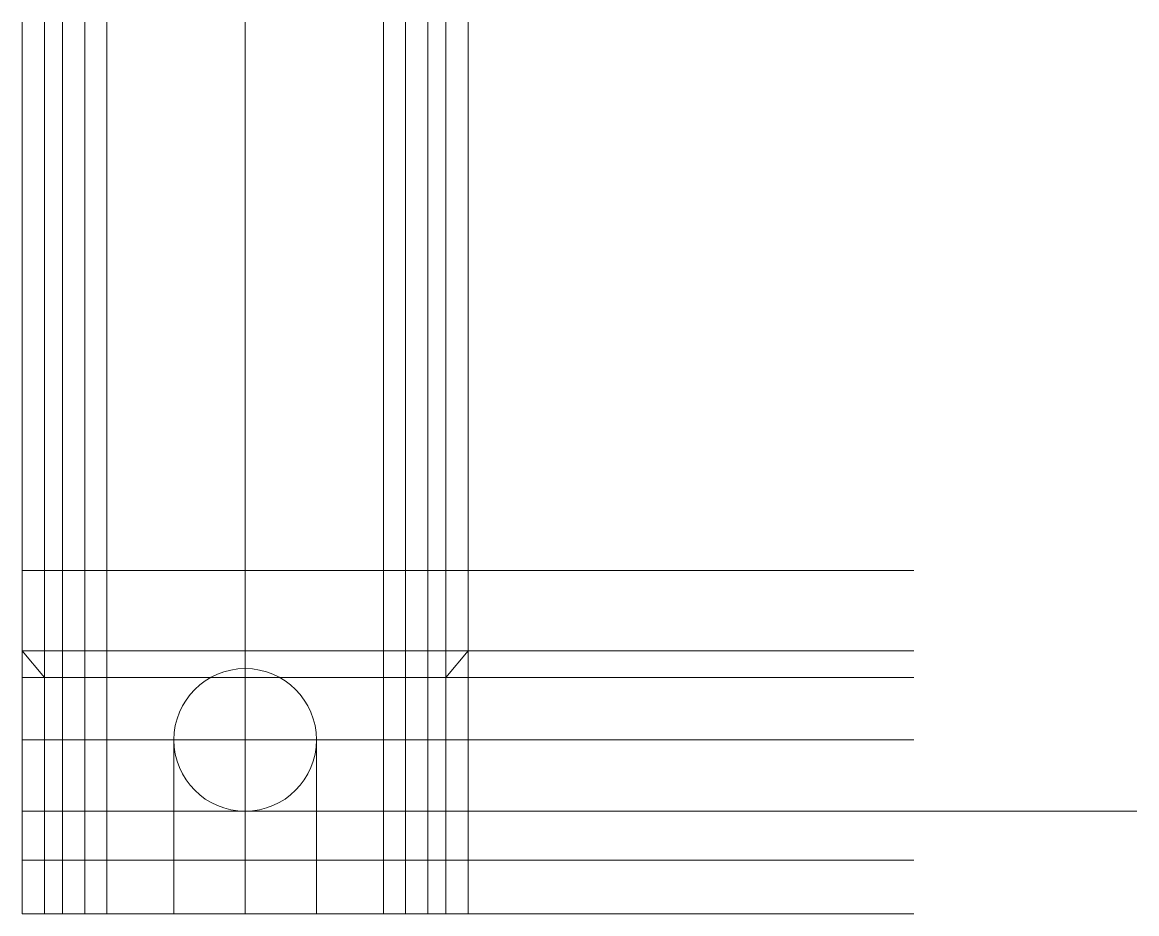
# Model space of a CAD drawing. Header units: millimetres. Extents: x 0 to 125, y 0 to 100.
import ezdxf

# ---------------------------------------------------------------- set-up
doc = ezdxf.new("R2010")
doc.units = ezdxf.units.MM
doc.layers.add('guides', color=4, linetype='CONTINUOUS', lineweight=0)
doc.layers.add('profil', color=1, linetype='CONTINUOUS', lineweight=0)

msp = doc.modelspace()

# ---------------------------------------------------------------- linework, layer by layer
at = {"layer": 'guides'}
for p, q in [((0, 100), (0, 0)), ((2.5, 100), (2.5, 0)), ((4.5, 100), (4.5, 0)), ((7, 100), (7, 0)), ((9.5, 100), (9.5, 0)), ((25, 100), (25, 0)), ((40.5, 100), (40.5, 0)), ((43, 100), (43, 0)), ((45.5, 100), (45.5, 0)), ((47.5, 100), (47.5, 0)), ((50, 100), (50, 0)), ((0, 38.5), (100, 38.5)), ((0, 29.5), (100, 29.5)), ((0, 26.5), (100, 26.5)), ((0, 19.5), (100, 19.5)), ((17, 19.5), (17, 6)), ((33, 19.5), (33, 6)), ((25, 11.5), (0, 11.5)), ((25, 11.5), (25, 11.5)), ((25, 11.5), (25, 11.5)), ((25, 11.5), (25, 11.5)), ((25, 11.5), (25, 11.5)), ((25, 11.5), (25, 11.5)), ((25, 11.5), (125, 11.5)), ((0, 6), (100, 6)), ((17, 6), (17, 0)), ((33, 6), (33, 0)), ((0, 0), (100, 0))]:
    msp.add_line(p, q, dxfattribs=at)
at = {"layer": 'profil'}
for p, q in [((0, 38.5), (50, 38.5)), ((0, 38.5), (0, 29.5)), ((50, 38.5), (50, 29.5)), ((0, 29.5), (2.5, 26.5)), ((47.5, 26.5), (50, 29.5)), ((2.5, 26.5), (2.5, 0)), ((47.5, 0), (47.5, 26.5)), ((2.5, 0), (47.5, 0))]:
    msp.add_line(p, q, dxfattribs=at)
msp.add_circle((25, 19.5), 8, dxfattribs=at)

doc.saveas('drawing.dxf')
